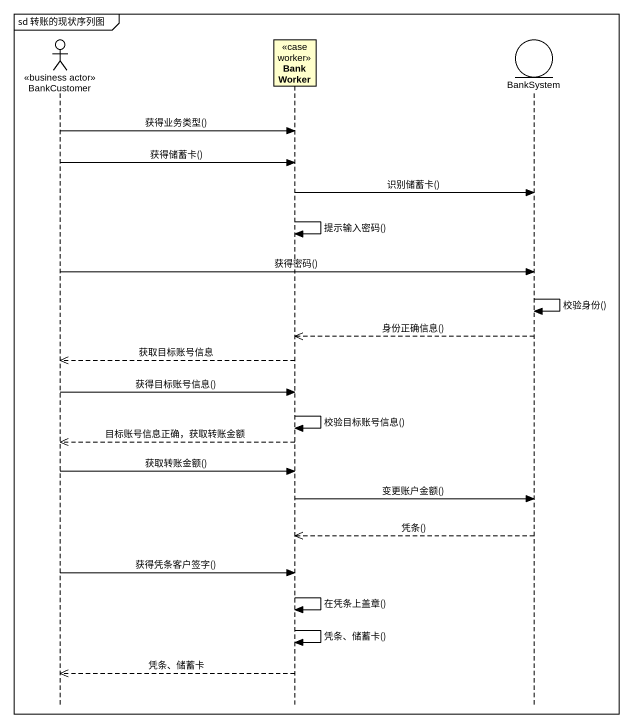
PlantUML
@startuml
mainframe sd 转账的现状序列图
hide footbox
actor BankCustomer <<business actor>>
participant BankWorker <<case worker>>
entity BankSystem

BankCustomer -> BankWorker : 获得业务类型()
BankCustomer -> BankWorker : 获得储蓄卡()
BankWorker -> BankSystem : 识别储蓄卡()
BankWorker -> BankWorker : 提示输入密码()
BankCustomer -> BankSystem : 获得密码()
BankSystem -> BankSystem : 校验身份()
BankSystem -->> BankWorker : 身份正确信息()
BankWorker -->> BankCustomer : 获取目标账号信息
BankCustomer -> BankWorker : 获得目标账号信息()
BankWorker -> BankWorker : 校验目标账号信息()
BankWorker -->> BankCustomer : 目标账号信息正确，获取转账金额
BankCustomer -> BankWorker : 获取转账金额()
BankWorker -> BankSystem : 变更账户金额()
BankSystem -->> BankWorker : 凭条()
BankCustomer -> BankWorker : 获得凭条客户签字()
BankWorker -> BankWorker : 在凭条上盖章()
BankWorker -> BankWorker : 凭条、储蓄卡()
BankWorker -->> BankCustomer : 凭条、储蓄卡
@enduml
